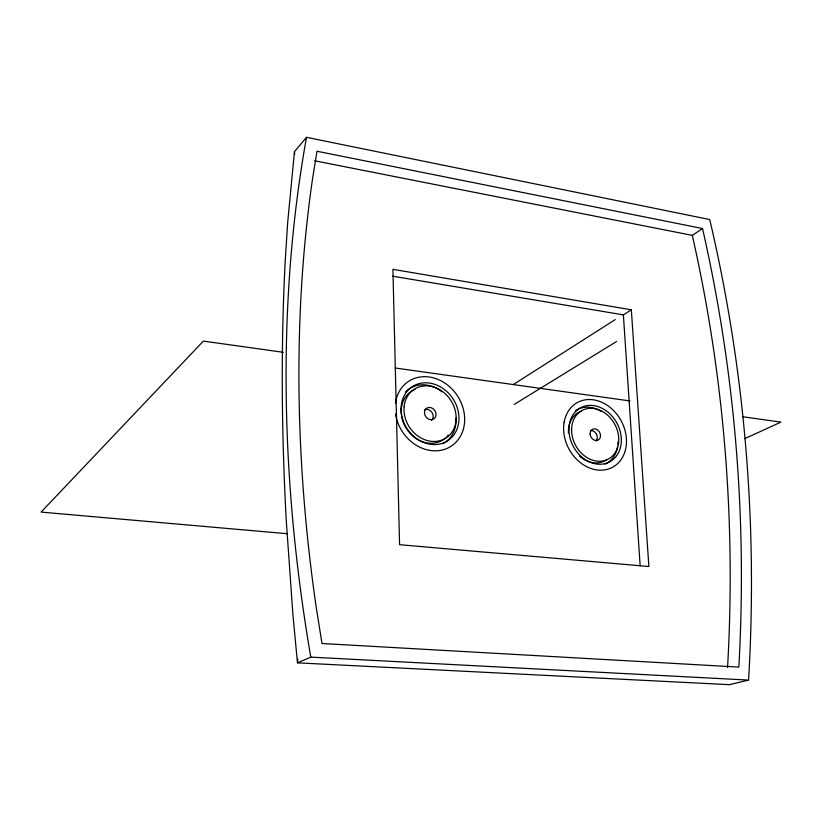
<?xml version="1.0" encoding="UTF-8"?>
<svg xmlns="http://www.w3.org/2000/svg" width="822" height="822" viewBox="0 0 822 822"><rect width="100%" height="100%" fill="white"/><g stroke="black" fill="none" stroke-linecap="round" stroke-linejoin="round"><path stroke-width="1.23" d="M748.575 680.082C757.771 525.761 745.092 370.085 709.746 219.546L306.514 137.325L294.461 151.7L287.649 222.865L285.224 261.088A750.733 191.434 84.4 0 0 286.262 520.603L292.94 614.99L297.472 662.84L729.515 684.675L748.575 680.082L310.778 657.127L297.472 662.84L297.811 659.049M727.552 667.515C735.926 522.771 724.346 376.805 692.309 235.38L314.631 160.773M692.309 235.38L702.522 228.537C735.269 372.037 747.167 520.172 738.834 667.094L321.998 643.513L316.419 608.609A1206.624 758.994 69.8 0 1 312.442 179.515L316.984 151.248L702.522 228.537M513.298 384.573L615.246 319.573M623.107 315.042L631.337 309.802L648.877 566.512L399.574 544.688L392.916 269.339L631.337 309.802M514.202 404.424L616.675 341.438M744.804 438.629L780.9 422.118L742.852 416.775M287.464 533.735L41.1 512.096L203.373 341.099L283.395 352.319M395.177 367.999L629.981 400.941M392.69 276.192L623.384 314.867L640.153 565.844M294.461 151.7L294.708 154.217M395.474 403.068A38.788 32.859 56.5 0 1 448.504 385.795A38.788 32.859 56.5 0 1 449.018 447.466A38.788 32.859 56.5 0 1 395.567 413.949M575.359 410.836A30.599 24.67 61.5 0 1 601.057 411.339M618.01 441.763A30.599 24.67 61.5 0 1 617.908 444.24M617.62 446.675A30.599 24.67 61.5 0 1 605.054 464.132M607.15 459.375A27.537 22.204 61.5 0 1 586.086 460.536M585.1 460.032A27.537 22.204 61.5 0 1 579.459 456.076M568.413 432.958A27.537 22.204 61.5 0 1 581.092 411.257M590.391 430.615A6.124 4.932 61.5 0 1 596.412 434.078A6.124 4.932 61.5 0 1 596.012 441.003M405.4 392.063A32.212 27.321 56.5 0 1 441.959 391.806M455.994 418.079A32.212 27.321 56.5 0 1 442.709 443.757M445.36 438.105A28.986 24.588 56.5 0 1 406.941 429.464M406.243 428.406A28.986 24.588 56.5 0 1 403.869 423.885M403.386 422.724A28.986 24.588 56.5 0 1 401.496 415.48M401.352 414.267A28.986 24.588 56.5 0 1 414.935 389.433M448.319 434.972A28.986 24.588 56.5 0 1 446.921 436.616M424.419 409.767A6.442 5.466 56.5 0 1 431.92 412.377A6.442 5.466 56.5 0 1 431.581 420.33M310.778 657.127A1218.851 767.512 69.9 0 1 306.514 137.325M564.118 422.272A36.846 29.664 61.5 0 0 605.537 469.752A36.846 29.664 61.5 0 0 615.452 412.562A36.846 29.664 61.5 0 0 564.118 422.272M590.104 434.026A6.144 4.942 61.5 0 0 598.252 440.078A6.144 4.942 61.5 0 0 597.625 429.947A6.144 4.942 61.5 0 0 590.104 434.026M424.46 412.767A6.463 5.477 56.5 0 0 433.266 419.261A6.463 5.477 56.5 0 0 433.03 408.647A6.463 5.477 56.5 0 0 424.46 412.767M568.927 429.67A30.702 24.722 61.5 0 0 608.362 462.488A30.702 24.722 61.5 0 0 608.095 412.264A30.702 24.722 61.5 0 0 568.927 429.67M401.044 409.048A32.325 27.383 56.5 0 0 444.538 442.472A32.325 27.383 56.5 0 0 444.466 389.556A32.325 27.383 56.5 0 0 401.044 409.048M571.598 429.29A27.629 22.245 61.5 0 0 606.389 459.981A27.629 22.245 61.5 0 0 607.52 415.079A27.629 22.245 61.5 0 0 571.598 429.29M404.116 406.726A29.089 24.639 56.5 0 0 440.787 440.458A29.089 24.639 56.5 0 0 445.288 393.81A29.089 24.639 56.5 0 0 404.116 406.726"/></g></svg>
